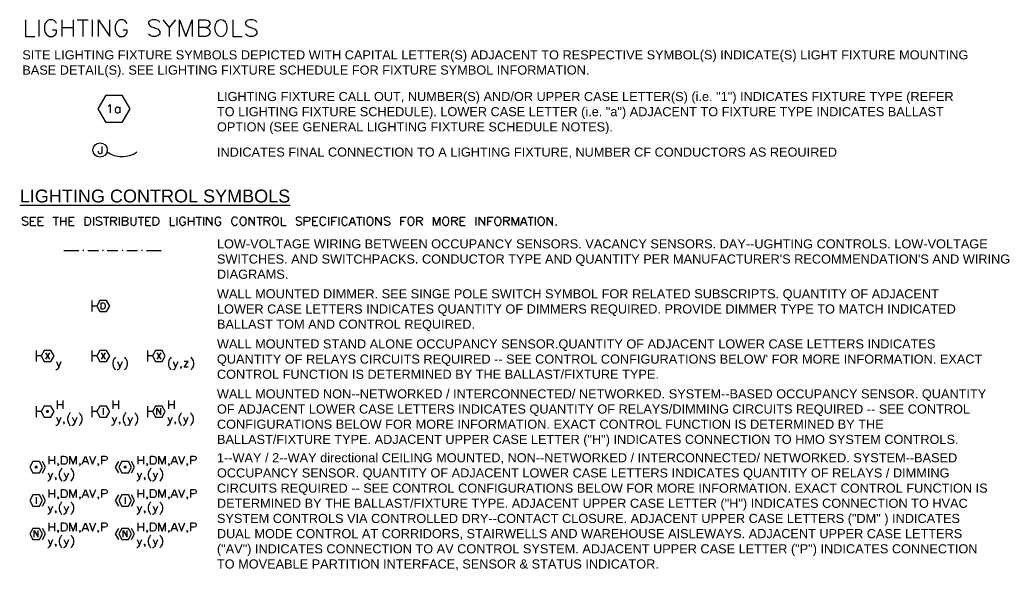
# Model space of a CAD drawing. Header units: millimetres. Extents: x 79 to 982, y 72 to 740.
# Drawn here: x 443.9 to 726.3, y 577.6 to 734.9 of the extents above; entities that cross this region are included whole.
import ezdxf

# ---------------------------------------------------------------- set-up
doc = ezdxf.new("R2010")
doc.units = ezdxf.units.MM
doc.styles.add('Arial', font='arial.ttf', dxfattribs={"height": 0.1875})

msp = doc.modelspace()

# ---------------------------------------------------------------- hatches: boundary and pattern name
h = msp.add_hatch(color=256)
edge = h.paths.add_edge_path()
edge.add_arc((462.040111, 668.979556), 0.232833, 0, 360)
h = msp.add_hatch(color=256)
edge = h.paths.add_edge_path()
edge.add_arc((467.628111, 668.979556), 0.232833, 0, 360)
h = msp.add_hatch(color=256)
edge = h.paths.add_edge_path()
edge.add_arc((473.216111, 668.979556), 0.232833, 0, 360)
h = msp.add_hatch(color=256)
edge = h.paths.add_edge_path()
edge.add_arc((478.804111, 668.979556), 0.232833, 0, 360)
h = msp.add_hatch(color=256)
h.paths.add_polyline_path([(451.837778, 623.217222), (451.668444, 623.132556), (451.668444, 622.751556)])
h.paths.add_polyline_path([(451.668444, 623.132556), (451.668444, 622.751556), (451.583778, 622.963222)])
h = msp.add_hatch(color=256)
h.dxf.hatch_style = 2
h.paths.add_polyline_path([(451.837778, 623.217222), (451.837778, 622.666889), (451.668444, 622.751556)])
h = msp.add_hatch(color=256)
h.paths.add_polyline_path([(451.837778, 623.217222), (451.837778, 622.666889), (452.049444, 623.132556)])
h.paths.add_polyline_path([(451.837778, 622.666889), (452.049444, 623.132556), (452.049444, 622.751556)])
h = msp.add_hatch(color=256)
h.dxf.hatch_style = 2
h.paths.add_polyline_path([(452.091778, 622.963222), (452.049444, 623.132556), (452.049444, 622.751556)])
h = msp.add_hatch(color=256)
h.paths.add_polyline_path([(448.578111, 607.342222), (448.408778, 607.257556), (448.408778, 606.876556)])
h.paths.add_polyline_path([(448.408778, 607.257556), (448.408778, 606.876556), (448.324111, 607.088222)])
h = msp.add_hatch(color=256)
h.dxf.hatch_style = 2
h.paths.add_polyline_path([(448.578111, 607.342222), (448.578111, 606.791889), (448.408778, 606.876556)])
h = msp.add_hatch(color=256)
h.paths.add_polyline_path([(448.578111, 607.342222), (448.578111, 606.791889), (448.789778, 607.257556)])
h.paths.add_polyline_path([(448.578111, 606.791889), (448.789778, 607.257556), (448.789778, 606.876556)])
h = msp.add_hatch(color=256)
h.dxf.hatch_style = 2
h.paths.add_polyline_path([(448.874444, 607.088222), (448.789778, 607.257556), (448.789778, 606.876556)])
h = msp.add_hatch(color=256)
h.paths.add_polyline_path([(473.978111, 607.342222), (473.808778, 607.257556), (473.808778, 606.876556)])
h.paths.add_polyline_path([(473.808778, 607.257556), (473.808778, 606.876556), (473.724111, 607.088222)])
h = msp.add_hatch(color=256)
h.dxf.hatch_style = 2
h.paths.add_polyline_path([(473.978111, 607.342222), (473.978111, 606.791889), (473.808778, 606.876556)])
h = msp.add_hatch(color=256)
h.paths.add_polyline_path([(473.978111, 607.342222), (473.978111, 606.791889), (474.189778, 607.257556)])
h.paths.add_polyline_path([(473.978111, 606.791889), (474.189778, 607.257556), (474.189778, 606.876556)])
h = msp.add_hatch(color=256)
h.dxf.hatch_style = 2
h.paths.add_polyline_path([(474.274444, 607.088222), (474.189778, 607.257556), (474.189778, 606.876556)])

# ---------------------------------------------------------------- linework, layer by layer
for points in [[(445.530111, 734.850222), (445.530111, 730.108889), (448.239444, 730.108889)], [(449.382444, 734.850222), (449.382444, 730.108889)], [(454.377778, 733.749556), (454.166111, 734.172889), (453.700444, 734.638556), (453.234778, 734.850222), (452.345778, 734.850222), (451.880111, 734.638556), (451.414444, 734.172889), (451.202778, 733.749556), (450.991111, 733.072222), (450.991111, 731.929222), (451.202778, 731.251889), (451.414444, 730.786222), (451.880111, 730.320556), (452.345778, 730.108889), (453.234778, 730.108889), (453.700444, 730.320556), (454.166111, 730.786222), (454.377778, 731.251889), (454.377778, 731.929222), (453.234778, 731.929222)], [(455.944111, 734.850222), (455.944111, 730.108889)], [(459.119111, 734.850222), (459.119111, 730.108889)], [(460.262111, 734.850222), (463.437111, 734.850222)], [(461.870778, 734.850222), (461.870778, 730.108889)], [(464.580111, 734.850222), (464.580111, 730.108889)], [(466.400444, 730.108889), (466.400444, 734.850222), (469.575444, 730.108889), (469.575444, 734.850222)], [(474.570778, 733.749556), (474.316778, 734.172889), (473.893444, 734.638556), (473.427778, 734.850222), (472.496444, 734.850222), (472.073111, 734.638556), (471.607444, 734.172889), (471.395778, 733.749556), (471.141778, 733.072222), (471.141778, 731.929222), (471.395778, 731.251889), (471.607444, 730.786222), (472.073111, 730.320556), (472.496444, 730.108889), (473.427778, 730.108889), (473.893444, 730.320556), (474.316778, 730.786222), (474.570778, 731.251889), (474.570778, 731.929222), (473.427778, 731.929222)], [(483.841778, 734.172889), (483.418444, 734.638556), (482.741111, 734.850222), (481.809778, 734.850222), (481.132444, 734.638556), (480.666778, 734.172889), (480.666778, 733.749556), (480.920778, 733.283889), (481.132444, 733.072222), (481.598111, 732.818222), (482.952778, 732.394889), (483.418444, 732.140889), (483.630111, 731.929222), (483.841778, 731.463556), (483.841778, 730.786222), (483.418444, 730.320556), (482.741111, 730.108889), (481.809778, 730.108889), (481.132444, 730.320556), (480.666778, 730.786222)], [(484.773111, 734.850222), (486.593444, 732.606556), (486.593444, 730.108889)], [(488.371444, 734.850222), (486.593444, 732.606556)], [(489.514444, 730.108889), (489.514444, 734.850222), (491.334778, 730.108889), (493.155111, 734.850222), (493.155111, 730.108889)], [(497.007444, 732.606556), (497.684778, 732.394889), (497.896444, 732.140889), (498.150444, 731.675222), (498.150444, 730.997889), (497.896444, 730.574556), (497.684778, 730.320556), (497.007444, 730.108889), (494.975444, 730.108889), (494.975444, 734.850222), (497.007444, 734.850222), (497.684778, 734.638556), (497.896444, 734.426889), (498.150444, 733.961222), (498.150444, 733.495556), (497.896444, 733.072222), (497.684778, 732.818222), (497.007444, 732.606556), (494.975444, 732.606556)], [(504.712111, 734.850222), (504.712111, 730.108889), (507.421444, 730.108889)], [(511.527778, 734.172889), (511.062111, 734.638556), (510.384778, 734.850222), (509.495778, 734.850222), (508.818444, 734.638556), (508.352778, 734.172889), (508.352778, 733.749556), (508.564444, 733.283889), (508.818444, 733.072222), (509.241778, 732.818222), (510.596444, 732.394889), (511.062111, 732.140889), (511.316111, 731.929222), (511.527778, 731.463556), (511.527778, 730.786222), (511.062111, 730.320556), (510.384778, 730.108889), (509.495778, 730.108889), (508.818444, 730.320556), (508.352778, 730.786222)], [(455.944111, 732.606556), (459.119111, 732.606556)], [(469.152111, 710.212222), (469.406111, 710.339222), (469.744778, 710.677889), (469.744778, 708.264889)], [(472.454111, 709.534889), (472.242444, 709.746556), (471.988444, 709.873556), (471.649778, 709.873556), (471.438111, 709.746556), (471.226444, 709.534889), (471.099444, 709.196222), (471.099444, 708.942222), (471.226444, 708.603556), (471.438111, 708.391889), (471.649778, 708.264889), (471.988444, 708.264889), (472.242444, 708.391889), (472.454111, 708.603556)], [(472.454111, 709.873556), (472.454111, 708.264889)], [(467.374111, 698.697556), (467.374111, 697.088889), (467.289444, 696.792556), (467.162444, 696.665556), (466.993111, 696.580889), (466.781444, 696.580889), (466.569778, 696.665556), (466.485111, 696.792556), (466.358111, 697.088889), (466.358111, 697.300556)], [(468.836389, 697.128907), (469.322615, 696.814392), (469.826185, 696.54142), (470.344649, 696.310001), (470.875558, 696.120147), (471.416463, 695.97187), (471.964914, 695.865182), (472.518464, 695.800094), (473.074662, 695.776618), (473.63106, 695.794765), (474.185209, 695.854547), (474.734659, 695.955976), (475.276961, 696.099063), (475.809666, 696.28382), (476.330326, 696.510259), (476.83649, 696.778391), (477.32571, 697.088228)], [(446.207444, 678.165889), (445.995778, 678.419889), (445.657111, 678.504556), (445.191444, 678.504556), (444.852778, 678.419889), (444.641111, 678.165889), (444.641111, 677.954222), (444.725778, 677.700222), (444.852778, 677.615556), (445.064444, 677.488556), (445.741778, 677.276889), (445.995778, 677.149889), (446.080444, 677.022889), (446.207444, 676.811222), (446.207444, 676.472556), (445.995778, 676.260889), (445.657111, 676.133889), (445.191444, 676.133889), (444.852778, 676.260889), (444.641111, 676.472556)], [(447.011778, 676.133889), (447.011778, 678.504556), (448.493444, 678.504556)], [(449.170778, 676.133889), (449.170778, 678.504556), (450.652444, 678.504556)], [(453.361778, 678.504556), (454.928111, 678.504556)], [(454.166111, 678.504556), (454.166111, 676.133889)], [(455.520778, 678.504556), (455.520778, 676.133889)], [(457.087111, 678.504556), (457.087111, 676.133889)], [(458.018444, 676.133889), (458.018444, 678.504556), (459.457778, 678.504556)], [(464.918778, 678.504556), (464.918778, 676.133889)], [(467.289444, 678.165889), (467.077778, 678.419889), (466.739111, 678.504556), (466.273444, 678.504556), (465.934778, 678.419889), (465.723111, 678.165889), (465.723111, 677.954222), (465.807778, 677.700222), (465.934778, 677.615556), (466.146444, 677.488556), (466.866111, 677.276889), (467.077778, 677.149889), (467.204778, 677.022889), (467.289444, 676.811222), (467.289444, 676.472556), (467.077778, 676.260889), (466.739111, 676.133889), (466.273444, 676.133889), (465.934778, 676.260889), (465.723111, 676.472556)], [(467.755111, 678.504556), (469.321444, 678.504556)], [(468.559444, 678.504556), (468.559444, 676.133889)], [(469.914111, 676.133889), (469.914111, 678.504556), (470.930111, 678.504556), (471.268778, 678.419889), (471.395778, 678.292889), (471.480444, 678.081222), (471.480444, 677.827222), (471.395778, 677.615556), (471.268778, 677.488556), (470.930111, 677.361556), (469.914111, 677.361556)], [(472.284778, 678.504556), (472.284778, 676.133889)], [(474.232111, 677.361556), (474.570778, 677.276889), (474.655444, 677.149889), (474.782444, 676.938222), (474.782444, 676.599556), (474.655444, 676.345556), (474.570778, 676.260889), (474.232111, 676.133889), (473.216111, 676.133889), (473.216111, 678.504556), (474.232111, 678.504556), (474.570778, 678.419889), (474.655444, 678.292889), (474.782444, 678.081222), (474.782444, 677.827222), (474.655444, 677.615556), (474.570778, 677.488556), (474.232111, 677.361556), (473.216111, 677.361556)], [(475.586778, 678.504556), (475.586778, 676.811222), (475.671444, 676.472556), (475.925444, 676.260889), (476.264111, 676.133889), (476.475778, 676.133889), (476.814444, 676.260889), (477.068444, 676.472556), (477.153111, 676.811222), (477.153111, 678.504556)], [(477.745778, 678.504556), (479.312111, 678.504556)], [(478.507778, 678.504556), (478.507778, 676.133889)], [(479.904778, 676.133889), (479.904778, 678.504556), (481.344111, 678.504556)], [(486.805111, 678.504556), (486.805111, 676.133889), (488.159778, 676.133889)], [(488.752444, 678.504556), (488.752444, 676.133889)], [(491.207778, 677.954222), (491.123111, 678.165889), (490.869111, 678.419889), (490.657444, 678.504556), (490.191778, 678.504556), (489.980111, 678.419889), (489.768444, 678.165889), (489.641444, 677.954222), (489.514444, 677.615556), (489.514444, 677.022889), (489.641444, 676.684222), (489.768444, 676.472556), (489.980111, 676.260889), (490.191778, 676.133889), (490.657444, 676.133889), (490.869111, 676.260889), (491.123111, 676.472556), (491.207778, 676.684222), (491.207778, 677.022889), (490.657444, 677.022889)], [(492.012111, 678.504556), (492.012111, 676.133889)], [(493.620778, 678.504556), (493.620778, 676.133889)], [(494.171111, 678.504556), (495.779778, 678.504556)], [(494.975444, 678.504556), (494.975444, 676.133889)], [(496.330111, 678.504556), (496.330111, 676.133889)], [(497.219111, 676.133889), (497.219111, 678.504556), (498.827778, 676.133889), (498.827778, 678.504556)], [(501.325444, 677.954222), (501.198444, 678.165889), (500.986778, 678.419889), (500.732778, 678.504556), (500.309444, 678.504556), (500.055444, 678.419889), (499.843778, 678.165889), (499.716778, 677.954222), (499.632111, 677.615556), (499.632111, 677.022889), (499.716778, 676.684222), (499.843778, 676.472556), (500.055444, 676.260889), (500.309444, 676.133889), (500.732778, 676.133889), (500.986778, 676.260889), (501.198444, 676.472556), (501.325444, 676.684222), (501.325444, 677.022889), (500.732778, 677.022889)], [(506.066778, 677.954222), (505.982111, 678.165889), (505.728111, 678.419889), (505.516444, 678.504556), (505.050778, 678.504556), (504.839111, 678.419889), (504.585111, 678.165889), (504.500444, 677.954222), (504.373444, 677.615556), (504.373444, 677.022889), (504.500444, 676.684222), (504.585111, 676.472556), (504.839111, 676.260889), (505.050778, 676.133889), (505.516444, 676.133889), (505.728111, 676.260889), (505.982111, 676.472556), (506.066778, 676.684222)], [(509.368778, 676.133889), (509.368778, 678.504556), (510.935111, 676.133889), (510.935111, 678.504556)], [(511.527778, 678.504556), (513.094111, 678.504556)], [(512.332111, 678.504556), (512.332111, 676.133889)], [(513.686778, 676.133889), (513.686778, 678.504556), (514.702778, 678.504556), (515.041444, 678.419889), (515.168444, 678.292889), (515.253111, 678.081222), (515.253111, 677.827222), (515.168444, 677.615556), (515.041444, 677.488556), (514.702778, 677.361556), (513.686778, 677.361556)], [(518.555111, 678.504556), (518.555111, 676.133889), (519.909778, 676.133889)], [(524.354778, 678.165889), (524.100778, 678.419889), (523.762111, 678.504556), (523.296444, 678.504556), (522.957778, 678.419889), (522.746111, 678.165889), (522.746111, 677.954222), (522.873111, 677.700222), (522.957778, 677.615556), (523.211778, 677.488556), (523.889111, 677.276889), (524.100778, 677.149889), (524.227778, 677.022889), (524.354778, 676.811222), (524.354778, 676.472556), (524.100778, 676.260889), (523.762111, 676.133889), (523.296444, 676.133889), (522.957778, 676.260889), (522.746111, 676.472556)], [(525.116778, 676.133889), (525.116778, 678.504556), (526.132778, 678.504556), (526.471444, 678.419889), (526.598444, 678.292889), (526.725444, 678.081222), (526.725444, 677.700222), (526.598444, 677.488556), (526.471444, 677.361556), (526.132778, 677.276889), (525.116778, 677.276889)], [(527.529778, 676.133889), (527.529778, 678.504556), (528.969111, 678.504556)], [(531.255111, 677.954222), (531.128111, 678.165889), (530.916444, 678.419889), (530.704778, 678.504556), (530.239111, 678.504556), (529.985111, 678.419889), (529.773444, 678.165889), (529.646444, 677.954222), (529.561778, 677.615556), (529.561778, 677.022889), (529.646444, 676.684222), (529.773444, 676.472556), (529.985111, 676.260889), (530.239111, 676.133889), (530.704778, 676.133889), (530.916444, 676.260889), (531.128111, 676.472556), (531.255111, 676.684222)], [(532.059444, 678.504556), (532.059444, 676.133889)], [(532.948444, 676.133889), (532.948444, 678.504556), (534.430111, 678.504556)], [(534.980444, 678.504556), (534.980444, 676.133889)], [(537.478111, 677.954222), (537.393444, 678.165889), (537.139444, 678.419889), (536.927778, 678.504556), (536.462111, 678.504556), (536.250444, 678.419889), (535.996444, 678.165889), (535.911778, 677.954222), (535.784778, 677.615556), (535.784778, 677.022889), (535.911778, 676.684222), (535.996444, 676.472556), (536.250444, 676.260889), (536.462111, 676.133889), (536.927778, 676.133889), (537.139444, 676.260889), (537.393444, 676.472556), (537.478111, 676.684222)], [(537.943778, 676.133889), (538.832778, 678.504556), (539.764111, 676.133889)], [(539.975778, 678.504556), (541.584444, 678.504556)], [(540.780111, 678.504556), (540.780111, 676.133889)], [(542.134778, 678.504556), (542.134778, 676.133889)], [(545.521444, 676.133889), (545.521444, 678.504556), (547.130111, 676.133889), (547.130111, 678.504556)], [(549.500778, 678.165889), (549.289111, 678.419889), (548.950444, 678.504556), (548.484778, 678.504556), (548.146111, 678.419889), (547.934444, 678.165889), (547.934444, 677.954222), (548.019111, 677.700222), (548.146111, 677.615556), (548.357778, 677.488556), (549.035111, 677.276889), (549.289111, 677.149889), (549.416111, 677.022889), (549.500778, 676.811222), (549.500778, 676.472556), (549.289111, 676.260889), (548.950444, 676.133889), (548.484778, 676.133889), (548.146111, 676.260889), (547.934444, 676.472556)], [(552.675778, 676.133889), (552.675778, 678.504556), (554.157444, 678.504556)], [(557.205444, 676.133889), (557.205444, 678.504556), (558.221444, 678.504556), (558.560111, 678.419889), (558.687111, 678.292889), (558.814111, 678.081222), (558.814111, 677.827222), (558.687111, 677.615556), (558.560111, 677.488556), (558.221444, 677.361556), (557.205444, 677.361556)], [(561.989111, 676.133889), (561.989111, 678.504556), (562.878111, 676.133889), (563.809444, 678.504556), (563.809444, 676.133889)], [(567.196111, 676.133889), (567.196111, 678.504556), (568.212111, 678.504556), (568.550778, 678.419889), (568.677778, 678.292889), (568.804778, 678.081222), (568.804778, 677.827222), (568.677778, 677.615556), (568.550778, 677.488556), (568.212111, 677.361556), (567.196111, 677.361556)], [(569.566778, 676.133889), (569.566778, 678.504556), (571.048444, 678.504556)], [(574.096444, 678.504556), (574.096444, 676.133889)], [(575.027778, 676.133889), (575.027778, 678.504556), (576.594111, 676.133889), (576.594111, 678.504556)], [(577.525444, 676.133889), (577.525444, 678.504556), (579.007111, 678.504556)], [(582.055111, 676.133889), (582.055111, 678.504556), (583.071111, 678.504556), (583.409778, 678.419889), (583.536778, 678.292889), (583.621444, 678.081222), (583.621444, 677.827222), (583.536778, 677.615556), (583.409778, 677.488556), (583.071111, 677.361556), (582.055111, 677.361556)], [(584.425778, 676.133889), (584.425778, 678.504556), (585.357111, 676.133889), (586.246111, 678.504556), (586.246111, 676.133889)], [(586.796444, 676.133889), (587.727778, 678.504556), (588.616778, 676.133889)], [(588.870778, 678.504556), (590.437111, 678.504556)], [(589.632778, 678.504556), (589.632778, 676.133889)], [(591.029778, 678.504556), (591.029778, 676.133889)], [(594.416444, 676.133889), (594.416444, 678.504556), (595.982778, 676.133889), (595.982778, 678.504556)], [(447.011778, 677.361556), (447.900778, 677.361556)], [(447.011778, 676.133889), (448.493444, 676.133889)], [(449.170778, 677.361556), (450.059778, 677.361556)], [(449.170778, 676.133889), (450.652444, 676.133889)], [(455.520778, 677.361556), (457.087111, 677.361556)], [(458.018444, 677.361556), (458.907444, 677.361556)], [(458.018444, 676.133889), (459.457778, 676.133889)], [(470.718444, 677.361556), (471.480444, 676.133889)], [(479.904778, 677.361556), (480.793778, 677.361556)], [(479.904778, 676.133889), (481.344111, 676.133889)], [(492.012111, 677.361556), (493.620778, 677.361556)], [(514.491111, 677.361556), (515.253111, 676.133889)], [(527.529778, 677.361556), (528.418778, 677.361556)], [(527.529778, 676.133889), (528.969111, 676.133889)], [(532.948444, 677.361556), (533.879778, 677.361556)], [(538.282444, 676.938222), (539.425444, 676.938222)], [(552.675778, 677.361556), (553.607111, 677.361556)], [(558.009778, 677.361556), (558.814111, 676.133889)], [(568.000444, 677.361556), (568.804778, 676.133889)], [(569.566778, 677.361556), (570.498111, 677.361556)], [(569.566778, 676.133889), (571.048444, 676.133889)], [(577.525444, 677.361556), (578.414444, 677.361556)], [(582.859444, 677.361556), (583.621444, 676.133889)], [(587.135111, 676.938222), (588.278111, 676.938222)], [(456.536778, 668.979556), (460.770111, 668.979556)], [(463.310111, 668.979556), (466.358111, 668.979556)], [(468.898111, 668.979556), (471.946111, 668.979556)], [(474.486111, 668.979556), (477.534111, 668.979556)], [(480.074111, 668.979556), (484.307444, 668.979556)], [(464.453111, 654.670889), (464.453111, 651.538222)], [(465.892444, 653.104556), (464.453111, 653.104556)], [(448.578111, 640.404556), (448.578111, 637.271889)], [(450.017444, 638.838222), (448.578111, 638.838222)], [(451.287444, 639.769556), (452.388111, 637.906889)], [(452.388111, 639.769556), (451.287444, 637.906889)], [(464.453111, 640.404556), (464.453111, 637.271889)], [(465.892444, 638.838222), (464.453111, 638.838222)], [(467.162444, 639.769556), (468.263111, 637.906889)], [(468.263111, 639.769556), (467.162444, 637.906889)], [(471.268778, 638.499556), (471.057111, 638.245556), (470.803111, 637.906889), (470.591444, 637.483556), (470.464444, 636.890889), (470.464444, 636.467556), (470.591444, 635.874889), (470.803111, 635.409222), (471.057111, 635.070556), (471.268778, 634.858889)], [(473.766444, 638.499556), (473.978111, 638.245556), (474.232111, 637.906889), (474.443778, 637.483556), (474.570778, 636.890889), (474.570778, 636.467556), (474.443778, 635.874889), (474.232111, 635.409222), (473.978111, 635.070556), (473.766444, 634.858889)], [(480.328111, 640.404556), (480.328111, 637.271889)], [(481.767444, 638.838222), (480.328111, 638.838222)], [(483.037444, 639.769556), (484.138111, 637.906889)], [(484.138111, 639.769556), (483.037444, 637.906889)], [(487.143778, 638.499556), (486.932111, 638.245556), (486.678111, 637.906889), (486.466444, 637.483556), (486.339444, 636.890889), (486.339444, 636.467556), (486.466444, 635.874889), (486.678111, 635.409222), (486.932111, 635.070556), (487.143778, 634.858889)], [(492.689444, 638.499556), (492.943444, 638.245556), (493.155111, 637.906889), (493.366778, 637.483556), (493.493778, 636.890889), (493.493778, 636.467556), (493.366778, 635.874889), (493.155111, 635.409222), (492.943444, 635.070556), (492.689444, 634.858889)], [(455.055111, 635.663222), (454.843444, 635.197556), (454.589444, 634.985889), (454.377778, 634.858889), (454.250778, 634.858889)], [(454.377778, 637.229556), (455.055111, 635.663222), (455.732444, 637.229556)], [(472.496444, 635.663222), (472.284778, 635.197556), (472.073111, 634.985889), (471.819111, 634.858889), (471.734444, 634.858889)], [(471.819111, 637.229556), (472.496444, 635.663222), (473.216111, 637.229556)], [(488.371444, 635.663222), (488.159778, 635.197556), (487.948111, 634.985889), (487.694111, 634.858889), (487.609444, 634.858889)], [(487.694111, 637.229556), (488.371444, 635.663222), (489.091111, 637.229556)], [(489.980111, 635.747889), (489.853111, 635.663222), (489.768444, 635.747889), (489.853111, 635.874889), (489.980111, 635.747889), (489.980111, 635.536222), (489.853111, 635.324556), (489.768444, 635.197556)], [(492.012111, 635.663222), (490.784444, 635.663222), (492.012111, 637.229556), (490.784444, 637.229556)], [(448.578111, 624.529556), (448.578111, 621.396889)], [(454.589444, 626.138222), (454.589444, 623.767556)], [(454.589444, 624.995222), (456.198111, 624.995222)], [(456.198111, 626.138222), (456.198111, 623.767556)], [(464.453111, 624.529556), (464.453111, 621.396889)], [(470.464444, 626.138222), (470.464444, 623.767556)], [(470.464444, 624.995222), (472.073111, 624.995222)], [(472.073111, 626.138222), (472.073111, 623.767556)], [(480.328111, 624.529556), (480.328111, 621.396889)], [(486.339444, 626.138222), (486.339444, 623.767556)], [(486.339444, 624.995222), (487.948111, 624.995222)], [(487.948111, 626.138222), (487.948111, 623.767556)], [(450.017444, 622.963222), (448.578111, 622.963222)], [(454.377778, 621.354556), (455.055111, 619.788222), (455.732444, 621.354556)], [(458.357111, 622.624556), (458.103111, 622.370556), (457.891444, 622.031889), (457.679778, 621.608556), (457.552778, 621.015889), (457.552778, 620.592556), (457.679778, 619.999889), (457.891444, 619.534222), (458.103111, 619.195556), (458.357111, 618.983889)], [(458.907444, 621.354556), (459.584778, 619.788222), (460.262111, 621.354556)], [(460.854778, 622.624556), (461.066444, 622.370556), (461.278111, 622.031889), (461.532111, 621.608556), (461.616778, 621.015889), (461.616778, 620.592556), (461.532111, 619.999889), (461.278111, 619.534222), (461.066444, 619.195556), (460.854778, 618.983889)], [(465.892444, 622.963222), (464.453111, 622.963222)], [(467.712778, 623.894556), (467.712778, 622.031889)], [(470.252778, 621.354556), (470.930111, 619.788222), (471.607444, 621.354556)], [(474.232111, 622.624556), (473.978111, 622.370556), (473.766444, 622.031889), (473.554778, 621.608556), (473.427778, 621.015889), (473.427778, 620.592556), (473.554778, 619.999889), (473.766444, 619.534222), (473.978111, 619.195556), (474.232111, 618.983889)], [(474.782444, 621.354556), (475.459778, 619.788222), (476.137111, 621.354556)], [(476.729778, 622.624556), (476.941444, 622.370556), (477.153111, 622.031889), (477.407111, 621.608556), (477.491778, 621.015889), (477.491778, 620.592556), (477.407111, 619.999889), (477.153111, 619.534222), (476.941444, 619.195556), (476.729778, 618.983889)], [(481.767444, 622.963222), (480.328111, 622.963222)], [(483.037444, 622.031889), (483.037444, 623.894556), (484.138111, 622.031889), (484.138111, 623.894556)], [(486.127778, 621.354556), (486.805111, 619.788222), (487.482444, 621.354556)], [(490.107111, 622.624556), (489.853111, 622.370556), (489.641444, 622.031889), (489.429778, 621.608556), (489.302778, 621.015889), (489.302778, 620.592556), (489.429778, 619.999889), (489.641444, 619.534222), (489.853111, 619.195556), (490.107111, 618.983889)], [(490.657444, 621.354556), (491.334778, 619.788222), (492.012111, 621.354556)], [(492.604778, 622.624556), (492.816444, 622.370556), (493.028111, 622.031889), (493.282111, 621.608556), (493.366778, 621.015889), (493.366778, 620.592556), (493.282111, 619.999889), (493.028111, 619.534222), (492.816444, 619.195556), (492.604778, 618.983889)], [(455.055111, 619.788222), (454.843444, 619.322556), (454.589444, 619.110889), (454.377778, 618.983889), (454.250778, 618.983889)], [(456.621444, 619.872889), (456.536778, 619.788222), (456.409778, 619.872889), (456.536778, 619.999889), (456.621444, 619.872889), (456.621444, 619.661222), (456.536778, 619.449556), (456.409778, 619.322556)], [(459.584778, 619.788222), (459.373111, 619.322556), (459.119111, 619.110889), (458.907444, 618.983889), (458.780444, 618.983889)], [(470.930111, 619.788222), (470.718444, 619.322556), (470.464444, 619.110889), (470.252778, 618.983889), (470.125778, 618.983889)], [(472.496444, 619.872889), (472.411778, 619.788222), (472.284778, 619.872889), (472.411778, 619.999889), (472.496444, 619.872889), (472.496444, 619.661222), (472.411778, 619.449556), (472.284778, 619.322556)], [(475.459778, 619.788222), (475.248111, 619.322556), (474.994111, 619.110889), (474.782444, 618.983889), (474.655444, 618.983889)], [(486.805111, 619.788222), (486.593444, 619.322556), (486.339444, 619.110889), (486.127778, 618.983889), (486.000778, 618.983889)], [(488.371444, 619.872889), (488.286778, 619.788222), (488.159778, 619.872889), (488.286778, 619.999889), (488.371444, 619.872889), (488.371444, 619.661222), (488.286778, 619.449556), (488.159778, 619.322556)], [(491.334778, 619.788222), (491.123111, 619.322556), (490.869111, 619.110889), (490.657444, 618.983889), (490.530444, 618.983889)], [(452.218778, 610.263222), (452.218778, 607.892556)], [(453.827444, 610.263222), (453.827444, 607.892556)], [(458.230111, 607.892556), (458.230111, 610.263222), (459.119111, 607.892556), (460.050444, 610.263222), (460.050444, 607.892556)], [(461.743778, 607.892556), (462.632778, 610.263222), (463.564111, 607.892556)], [(463.775778, 610.263222), (464.707111, 607.892556), (465.596111, 610.263222)], [(467.289444, 607.892556), (467.289444, 610.263222), (468.305444, 610.263222), (468.644111, 610.136222), (468.771111, 610.009222), (468.898111, 609.797556), (468.898111, 609.458889), (468.771111, 609.247222), (468.644111, 609.120222), (468.305444, 608.993222), (467.289444, 608.993222)], [(477.618778, 610.263222), (477.618778, 607.892556)], [(479.227444, 610.263222), (479.227444, 607.892556)], [(483.630111, 607.892556), (483.630111, 610.263222), (484.519111, 607.892556), (485.450444, 610.263222), (485.450444, 607.892556)], [(487.143778, 607.892556), (488.032778, 610.263222), (488.964111, 607.892556)], [(489.175778, 610.263222), (490.107111, 607.892556), (490.996111, 610.263222)], [(492.689444, 607.892556), (492.689444, 610.263222), (493.705444, 610.263222), (494.044111, 610.136222), (494.171111, 610.009222), (494.298111, 609.797556), (494.298111, 609.458889), (494.171111, 609.247222), (494.044111, 609.120222), (493.705444, 608.993222), (492.689444, 608.993222)], [(451.287444, 607.088222), (450.356111, 608.654556)], [(450.356111, 605.479556), (451.287444, 607.088222)], [(452.218778, 609.120222), (453.827444, 609.120222)], [(454.928111, 607.977222), (454.843444, 607.892556), (454.716444, 607.977222), (454.843444, 608.104222), (454.928111, 607.977222), (454.928111, 607.765556), (454.843444, 607.553889), (454.716444, 607.426889)], [(461.193444, 607.977222), (461.066444, 607.892556), (460.939444, 607.977222), (461.066444, 608.104222), (461.193444, 607.977222), (461.193444, 607.765556), (461.066444, 607.553889), (460.939444, 607.426889)], [(462.082444, 608.654556), (463.225444, 608.654556)], [(466.400444, 607.977222), (466.273444, 607.892556), (466.146444, 607.977222), (466.273444, 608.104222), (466.400444, 607.977222), (466.400444, 607.765556), (466.273444, 607.553889), (466.146444, 607.426889)], [(472.200111, 605.479556), (471.268778, 607.088222), (472.200111, 608.654556)], [(475.756111, 605.479556), (476.687444, 607.088222), (475.756111, 608.654556)], [(477.618778, 609.120222), (479.227444, 609.120222)], [(480.328111, 607.977222), (480.243444, 607.892556), (480.116444, 607.977222), (480.243444, 608.104222), (480.328111, 607.977222), (480.328111, 607.765556), (480.243444, 607.553889), (480.116444, 607.426889)], [(486.593444, 607.977222), (486.466444, 607.892556), (486.339444, 607.977222), (486.466444, 608.104222), (486.593444, 607.977222), (486.593444, 607.765556), (486.466444, 607.553889), (486.339444, 607.426889)], [(487.482444, 608.654556), (488.625444, 608.654556)], [(491.800444, 607.977222), (491.673444, 607.892556), (491.546444, 607.977222), (491.673444, 608.104222), (491.800444, 607.977222), (491.800444, 607.765556), (491.673444, 607.553889), (491.546444, 607.426889)], [(452.007111, 605.479556), (452.684444, 603.913222), (453.361778, 605.479556)], [(455.944111, 606.749556), (455.732444, 606.495556), (455.520778, 606.156889), (455.266778, 605.733556), (455.182111, 605.140889), (455.182111, 604.717556), (455.266778, 604.124889), (455.520778, 603.659222), (455.732444, 603.320556), (455.944111, 603.108889)], [(456.536778, 605.479556), (457.214111, 603.913222), (457.891444, 605.479556)], [(458.441778, 606.749556), (458.695778, 606.495556), (458.907444, 606.156889), (459.119111, 605.733556), (459.246111, 605.140889), (459.246111, 604.717556), (459.119111, 604.124889), (458.907444, 603.659222), (458.695778, 603.320556), (458.441778, 603.108889)], [(477.407111, 605.479556), (478.084444, 603.913222), (478.761778, 605.479556)], [(481.344111, 606.749556), (481.132444, 606.495556), (480.920778, 606.156889), (480.666778, 605.733556), (480.582111, 605.140889), (480.582111, 604.717556), (480.666778, 604.124889), (480.920778, 603.659222), (481.132444, 603.320556), (481.344111, 603.108889)], [(481.936778, 605.479556), (482.614111, 603.913222), (483.291444, 605.479556)], [(483.841778, 606.749556), (484.095778, 606.495556), (484.307444, 606.156889), (484.519111, 605.733556), (484.646111, 605.140889), (484.646111, 604.717556), (484.519111, 604.124889), (484.307444, 603.659222), (484.095778, 603.320556), (483.841778, 603.108889)], [(452.684444, 603.913222), (452.430444, 603.447556), (452.218778, 603.235889), (452.007111, 603.108889), (451.880111, 603.108889)], [(454.250778, 603.997889), (454.166111, 603.913222), (454.039111, 603.997889), (454.166111, 604.124889), (454.250778, 603.997889), (454.250778, 603.786222), (454.166111, 603.574556), (454.039111, 603.447556)], [(457.214111, 603.913222), (457.002444, 603.447556), (456.748444, 603.235889), (456.536778, 603.108889), (456.409778, 603.108889)], [(478.084444, 603.913222), (477.830444, 603.447556), (477.618778, 603.235889), (477.407111, 603.108889), (477.280111, 603.108889)], [(479.650778, 603.997889), (479.566111, 603.913222), (479.439111, 603.997889), (479.566111, 604.124889), (479.650778, 603.997889), (479.650778, 603.786222), (479.566111, 603.574556), (479.439111, 603.447556)], [(482.614111, 603.913222), (482.402444, 603.447556), (482.148444, 603.235889), (481.936778, 603.108889), (481.809778, 603.108889)], [(451.287444, 597.563222), (450.356111, 599.129556)], [(452.218778, 600.738222), (452.218778, 598.367556)], [(452.218778, 599.595222), (453.827444, 599.595222)], [(453.827444, 600.738222), (453.827444, 598.367556)], [(458.230111, 598.367556), (458.230111, 600.738222), (459.119111, 598.367556), (460.050444, 600.738222), (460.050444, 598.367556)], [(461.743778, 598.367556), (462.632778, 600.738222), (463.564111, 598.367556)], [(462.082444, 599.129556), (463.225444, 599.129556)], [(463.775778, 600.738222), (464.707111, 598.367556), (465.596111, 600.738222)], [(467.289444, 598.367556), (467.289444, 600.738222), (468.305444, 600.738222), (468.644111, 600.611222), (468.771111, 600.484222), (468.898111, 600.272556), (468.898111, 599.933889), (468.771111, 599.722222), (468.644111, 599.595222), (468.305444, 599.468222), (467.289444, 599.468222)], [(472.200111, 595.954556), (471.268778, 597.563222), (472.200111, 599.129556)], [(476.687444, 597.563222), (475.756111, 599.129556)], [(477.618778, 600.738222), (477.618778, 598.367556)], [(477.618778, 599.595222), (479.227444, 599.595222)], [(479.227444, 600.738222), (479.227444, 598.367556)], [(483.630111, 598.367556), (483.630111, 600.738222), (484.519111, 598.367556), (485.450444, 600.738222), (485.450444, 598.367556)], [(487.143778, 598.367556), (488.032778, 600.738222), (488.964111, 598.367556)], [(487.482444, 599.129556), (488.625444, 599.129556)], [(489.175778, 600.738222), (490.107111, 598.367556), (490.996111, 600.738222)], [(492.689444, 598.367556), (492.689444, 600.738222), (493.705444, 600.738222), (494.044111, 600.611222), (494.171111, 600.484222), (494.298111, 600.272556), (494.298111, 599.933889), (494.171111, 599.722222), (494.044111, 599.595222), (493.705444, 599.468222), (492.689444, 599.468222)], [(448.578111, 598.494556), (448.578111, 596.631889)], [(450.356111, 595.954556), (451.287444, 597.563222)], [(452.007111, 595.954556), (452.684444, 594.388222), (453.361778, 595.954556)], [(454.928111, 598.452222), (454.843444, 598.367556), (454.716444, 598.452222), (454.843444, 598.579222), (454.928111, 598.452222), (454.928111, 598.240556), (454.843444, 598.028889), (454.716444, 597.901889)], [(455.944111, 597.224556), (455.732444, 596.970556), (455.520778, 596.631889), (455.266778, 596.208556), (455.182111, 595.615889), (455.182111, 595.192556), (455.266778, 594.599889), (455.520778, 594.134222), (455.732444, 593.795556), (455.944111, 593.583889)], [(456.536778, 595.954556), (457.214111, 594.388222), (457.891444, 595.954556)], [(458.441778, 597.224556), (458.695778, 596.970556), (458.907444, 596.631889), (459.119111, 596.208556), (459.246111, 595.615889), (459.246111, 595.192556), (459.119111, 594.599889), (458.907444, 594.134222), (458.695778, 593.795556), (458.441778, 593.583889)], [(461.193444, 598.452222), (461.066444, 598.367556), (460.939444, 598.452222), (461.066444, 598.579222), (461.193444, 598.452222), (461.193444, 598.240556), (461.066444, 598.028889), (460.939444, 597.901889)], [(466.400444, 598.452222), (466.273444, 598.367556), (466.146444, 598.452222), (466.273444, 598.579222), (466.400444, 598.452222), (466.400444, 598.240556), (466.273444, 598.028889), (466.146444, 597.901889)], [(473.978111, 598.494556), (473.978111, 596.631889)], [(475.756111, 595.954556), (476.687444, 597.563222)], [(477.407111, 595.954556), (478.084444, 594.388222), (478.761778, 595.954556)], [(480.328111, 598.452222), (480.243444, 598.367556), (480.116444, 598.452222), (480.243444, 598.579222), (480.328111, 598.452222), (480.328111, 598.240556), (480.243444, 598.028889), (480.116444, 597.901889)], [(481.344111, 597.224556), (481.132444, 596.970556), (480.920778, 596.631889), (480.666778, 596.208556), (480.582111, 595.615889), (480.582111, 595.192556), (480.666778, 594.599889), (480.920778, 594.134222), (481.132444, 593.795556), (481.344111, 593.583889)], [(481.936778, 595.954556), (482.614111, 594.388222), (483.291444, 595.954556)], [(483.841778, 597.224556), (484.095778, 596.970556), (484.307444, 596.631889), (484.519111, 596.208556), (484.646111, 595.615889), (484.646111, 595.192556), (484.519111, 594.599889), (484.307444, 594.134222), (484.095778, 593.795556), (483.841778, 593.583889)], [(486.593444, 598.452222), (486.466444, 598.367556), (486.339444, 598.452222), (486.466444, 598.579222), (486.593444, 598.452222), (486.593444, 598.240556), (486.466444, 598.028889), (486.339444, 597.901889)], [(491.800444, 598.452222), (491.673444, 598.367556), (491.546444, 598.452222), (491.673444, 598.579222), (491.800444, 598.452222), (491.800444, 598.240556), (491.673444, 598.028889), (491.546444, 597.901889)], [(452.684444, 594.388222), (452.430444, 593.922556), (452.218778, 593.710889), (452.007111, 593.583889), (451.880111, 593.583889)], [(454.250778, 594.472889), (454.166111, 594.388222), (454.039111, 594.472889), (454.166111, 594.599889), (454.250778, 594.472889), (454.250778, 594.261222), (454.166111, 594.049556), (454.039111, 593.922556)], [(457.214111, 594.388222), (457.002444, 593.922556), (456.748444, 593.710889), (456.536778, 593.583889), (456.409778, 593.583889)], [(478.084444, 594.388222), (477.830444, 593.922556), (477.618778, 593.710889), (477.407111, 593.583889), (477.280111, 593.583889)], [(479.650778, 594.472889), (479.566111, 594.388222), (479.439111, 594.472889), (479.566111, 594.599889), (479.650778, 594.472889), (479.650778, 594.261222), (479.566111, 594.049556), (479.439111, 593.922556)], [(482.614111, 594.388222), (482.402444, 593.922556), (482.148444, 593.710889), (481.936778, 593.583889), (481.809778, 593.583889)], [(452.218778, 591.213222), (452.218778, 588.842556)], [(453.827444, 591.213222), (453.827444, 588.842556)], [(458.230111, 588.842556), (458.230111, 591.213222), (459.119111, 588.842556), (460.050444, 591.213222), (460.050444, 588.842556)], [(461.743778, 588.842556), (462.632778, 591.213222), (463.564111, 588.842556)], [(463.775778, 591.213222), (464.707111, 588.842556), (465.596111, 591.213222)], [(467.289444, 588.842556), (467.289444, 591.213222), (468.305444, 591.213222), (468.644111, 591.086222), (468.771111, 590.959222), (468.898111, 590.747556), (468.898111, 590.408889), (468.771111, 590.197222), (468.644111, 590.070222), (468.305444, 589.943222), (467.289444, 589.943222)], [(477.618778, 591.213222), (477.618778, 588.842556)], [(479.227444, 591.213222), (479.227444, 588.842556)], [(483.630111, 588.842556), (483.630111, 591.213222), (484.519111, 588.842556), (485.450444, 591.213222), (485.450444, 588.842556)], [(487.143778, 588.842556), (488.032778, 591.213222), (488.964111, 588.842556)], [(489.175778, 591.213222), (490.107111, 588.842556), (490.996111, 591.213222)], [(492.689444, 588.842556), (492.689444, 591.213222), (493.705444, 591.213222), (494.044111, 591.086222), (494.171111, 590.959222), (494.298111, 590.747556), (494.298111, 590.408889), (494.171111, 590.197222), (494.044111, 590.070222), (493.705444, 589.943222), (492.689444, 589.943222)], [(448.027778, 587.106889), (448.027778, 588.969556), (449.128444, 587.106889), (449.128444, 588.969556)], [(451.287444, 588.038222), (450.356111, 589.604556)], [(450.356111, 586.429556), (451.287444, 588.038222)], [(452.218778, 590.070222), (453.827444, 590.070222)], [(454.928111, 588.927222), (454.843444, 588.842556), (454.716444, 588.927222), (454.843444, 589.054222), (454.928111, 588.927222), (454.928111, 588.715556), (454.843444, 588.503889), (454.716444, 588.376889)], [(455.944111, 587.699556), (455.732444, 587.445556), (455.520778, 587.106889), (455.266778, 586.683556), (455.182111, 586.090889), (455.182111, 585.667556), (455.266778, 585.074889), (455.520778, 584.609222), (455.732444, 584.270556), (455.944111, 584.058889)], [(458.441778, 587.699556), (458.695778, 587.445556), (458.907444, 587.106889), (459.119111, 586.683556), (459.246111, 586.090889), (459.246111, 585.667556), (459.119111, 585.074889), (458.907444, 584.609222), (458.695778, 584.270556), (458.441778, 584.058889)], [(461.193444, 588.927222), (461.066444, 588.842556), (460.939444, 588.927222), (461.066444, 589.054222), (461.193444, 588.927222), (461.193444, 588.715556), (461.066444, 588.503889), (460.939444, 588.376889)], [(462.082444, 589.604556), (463.225444, 589.604556)], [(466.400444, 588.927222), (466.273444, 588.842556), (466.146444, 588.927222), (466.273444, 589.054222), (466.400444, 588.927222), (466.400444, 588.715556), (466.273444, 588.503889), (466.146444, 588.376889)], [(472.200111, 586.429556), (471.268778, 588.038222), (472.200111, 589.604556)], [(473.427778, 587.106889), (473.427778, 588.969556), (474.528444, 587.106889), (474.528444, 588.969556)], [(476.687444, 588.038222), (475.756111, 589.604556)], [(475.756111, 586.429556), (476.687444, 588.038222)], [(477.618778, 590.070222), (479.227444, 590.070222)], [(480.328111, 588.927222), (480.243444, 588.842556), (480.116444, 588.927222), (480.243444, 589.054222), (480.328111, 588.927222), (480.328111, 588.715556), (480.243444, 588.503889), (480.116444, 588.376889)], [(481.344111, 587.699556), (481.132444, 587.445556), (480.920778, 587.106889), (480.666778, 586.683556), (480.582111, 586.090889), (480.582111, 585.667556), (480.666778, 585.074889), (480.920778, 584.609222), (481.132444, 584.270556), (481.344111, 584.058889)], [(483.841778, 587.699556), (484.095778, 587.445556), (484.307444, 587.106889), (484.519111, 586.683556), (484.646111, 586.090889), (484.646111, 585.667556), (484.519111, 585.074889), (484.307444, 584.609222), (484.095778, 584.270556), (483.841778, 584.058889)], [(486.593444, 588.927222), (486.466444, 588.842556), (486.339444, 588.927222), (486.466444, 589.054222), (486.593444, 588.927222), (486.593444, 588.715556), (486.466444, 588.503889), (486.339444, 588.376889)], [(487.482444, 589.604556), (488.625444, 589.604556)], [(491.800444, 588.927222), (491.673444, 588.842556), (491.546444, 588.927222), (491.673444, 589.054222), (491.800444, 588.927222), (491.800444, 588.715556), (491.673444, 588.503889), (491.546444, 588.376889)], [(452.684444, 584.863222), (452.430444, 584.397556), (452.218778, 584.185889), (452.007111, 584.058889), (451.880111, 584.058889)], [(452.007111, 586.429556), (452.684444, 584.863222), (453.361778, 586.429556)], [(454.250778, 584.947889), (454.166111, 584.863222), (454.039111, 584.947889), (454.166111, 585.074889), (454.250778, 584.947889), (454.250778, 584.736222), (454.166111, 584.524556), (454.039111, 584.397556)], [(457.214111, 584.863222), (457.002444, 584.397556), (456.748444, 584.185889), (456.536778, 584.058889), (456.409778, 584.058889)], [(456.536778, 586.429556), (457.214111, 584.863222), (457.891444, 586.429556)], [(478.084444, 584.863222), (477.830444, 584.397556), (477.618778, 584.185889), (477.407111, 584.058889), (477.280111, 584.058889)], [(477.407111, 586.429556), (478.084444, 584.863222), (478.761778, 586.429556)], [(479.650778, 584.947889), (479.566111, 584.863222), (479.439111, 584.947889), (479.566111, 585.074889), (479.650778, 584.947889), (479.650778, 584.736222), (479.566111, 584.524556), (479.439111, 584.397556)], [(482.614111, 584.863222), (482.402444, 584.397556), (482.148444, 584.185889), (481.936778, 584.058889), (481.809778, 584.058889)], [(481.936778, 586.429556), (482.614111, 584.863222), (483.291444, 586.429556)]]:
    msp.add_lwpolyline(points)
for points in [[(475.332778, 709.450222), (473.046778, 705.555556), (470.803111, 705.555556), (468.559444, 705.555556), (466.315778, 709.450222), (468.559444, 713.344889), (470.803111, 713.344889), (473.046778, 713.344889)], [(462.548111, 676.133889), (462.548111, 678.504556), (463.352444, 678.504556), (463.691111, 678.419889), (463.902778, 678.165889), (464.029778, 677.954222), (464.114444, 677.615556), (464.114444, 677.022889), (464.029778, 676.684222), (463.902778, 676.472556), (463.691111, 676.260889), (463.352444, 676.133889)], [(482.021444, 676.133889), (482.021444, 678.504556), (482.825778, 678.504556), (483.164444, 678.419889), (483.418444, 678.165889), (483.503111, 677.954222), (483.630111, 677.615556), (483.630111, 677.022889), (483.503111, 676.684222), (483.418444, 676.472556), (483.164444, 676.260889), (482.825778, 676.133889)], [(507.421444, 678.504556), (507.209778, 678.419889), (506.998111, 678.165889), (506.871111, 677.954222), (506.744111, 677.615556), (506.744111, 677.022889), (506.871111, 676.684222), (506.998111, 676.472556), (507.209778, 676.260889), (507.421444, 676.133889), (507.887111, 676.133889), (508.141111, 676.260889), (508.352778, 676.472556), (508.479778, 676.684222), (508.564444, 677.022889), (508.564444, 677.615556), (508.479778, 677.954222), (508.352778, 678.165889), (508.141111, 678.419889), (507.887111, 678.504556)], [(516.607778, 678.504556), (516.396111, 678.419889), (516.184444, 678.165889), (516.057444, 677.954222), (515.930444, 677.615556), (515.930444, 677.022889), (516.057444, 676.684222), (516.184444, 676.472556), (516.396111, 676.260889), (516.607778, 676.133889), (517.073444, 676.133889), (517.285111, 676.260889), (517.539111, 676.472556), (517.666111, 676.684222), (517.750778, 677.022889), (517.750778, 677.615556), (517.666111, 677.954222), (517.539111, 678.165889), (517.285111, 678.419889), (517.073444, 678.504556)], [(543.616444, 678.504556), (543.404778, 678.419889), (543.150778, 678.165889), (543.066111, 677.954222), (542.939111, 677.615556), (542.939111, 677.022889), (543.066111, 676.684222), (543.150778, 676.472556), (543.404778, 676.260889), (543.616444, 676.133889), (544.082111, 676.133889), (544.293778, 676.260889), (544.505444, 676.472556), (544.632444, 676.684222), (544.759444, 677.022889), (544.759444, 677.615556), (544.632444, 677.954222), (544.505444, 678.165889), (544.293778, 678.419889), (544.082111, 678.504556)], [(555.300444, 678.504556), (555.046444, 678.419889), (554.834778, 678.165889), (554.707778, 677.954222), (554.623111, 677.615556), (554.623111, 677.022889), (554.707778, 676.684222), (554.834778, 676.472556), (555.046444, 676.260889), (555.300444, 676.133889), (555.766111, 676.133889), (555.977778, 676.260889), (556.189444, 676.472556), (556.316444, 676.684222), (556.443444, 677.022889), (556.443444, 677.615556), (556.316444, 677.954222), (556.189444, 678.165889), (555.977778, 678.419889), (555.766111, 678.504556)], [(565.248778, 678.504556), (565.037111, 678.419889), (564.825444, 678.165889), (564.698444, 677.954222), (564.571444, 677.615556), (564.571444, 677.022889), (564.698444, 676.684222), (564.825444, 676.472556), (565.037111, 676.260889), (565.248778, 676.133889), (565.714444, 676.133889), (565.968444, 676.260889), (566.180111, 676.472556), (566.307111, 676.684222), (566.391778, 677.022889), (566.391778, 677.615556), (566.307111, 677.954222), (566.180111, 678.165889), (565.968444, 678.419889), (565.714444, 678.504556)], [(580.107778, 678.504556), (579.896111, 678.419889), (579.684444, 678.165889), (579.557444, 677.954222), (579.430444, 677.615556), (579.430444, 677.022889), (579.557444, 676.684222), (579.684444, 676.472556), (579.896111, 676.260889), (580.107778, 676.133889), (580.573444, 676.133889), (580.785111, 676.260889), (581.039111, 676.472556), (581.123778, 676.684222), (581.250778, 677.022889), (581.250778, 677.615556), (581.123778, 677.954222), (581.039111, 678.165889), (580.785111, 678.419889), (580.573444, 678.504556)], [(592.469111, 678.504556), (592.257444, 678.419889), (592.045778, 678.165889), (591.918778, 677.954222), (591.791778, 677.615556), (591.791778, 677.022889), (591.918778, 676.684222), (592.045778, 676.472556), (592.257444, 676.260889), (592.469111, 676.133889), (592.934778, 676.133889), (593.146444, 676.260889), (593.400444, 676.472556), (593.485111, 676.684222), (593.612111, 677.022889), (593.612111, 677.615556), (593.485111, 677.954222), (593.400444, 678.165889), (593.146444, 678.419889), (592.934778, 678.504556)], [(596.998778, 676.345556), (596.914111, 676.260889), (596.998778, 676.133889), (597.125778, 676.260889)], [(465.892444, 653.104556), (466.781444, 651.538222), (468.644111, 651.538222), (469.575444, 653.104556), (468.644111, 654.713222), (466.781444, 654.713222)], [(467.162444, 652.173222), (467.162444, 654.035889), (467.712778, 654.035889), (467.966778, 653.951222), (468.136111, 653.781889), (468.178444, 653.612556), (468.263111, 653.316222), (468.263111, 652.892889), (468.178444, 652.638889), (468.136111, 652.427222), (467.966778, 652.257889), (467.712778, 652.173222)], [(450.017444, 638.838222), (450.906444, 637.229556), (452.769111, 637.229556), (453.700444, 638.838222), (452.769111, 640.404556), (450.906444, 640.404556)], [(465.892444, 638.838222), (466.781444, 637.229556), (468.644111, 637.229556), (469.575444, 638.838222), (468.644111, 640.404556), (466.781444, 640.404556)], [(481.767444, 638.838222), (482.656444, 637.229556), (484.519111, 637.229556), (485.450444, 638.838222), (484.519111, 640.404556), (482.656444, 640.404556)], [(450.017444, 622.963222), (450.906444, 621.354556), (452.769111, 621.354556), (453.700444, 622.963222), (452.769111, 624.529556), (450.906444, 624.529556)], [(465.892444, 622.963222), (466.781444, 621.354556), (468.644111, 621.354556), (469.575444, 622.963222), (468.644111, 624.529556), (466.781444, 624.529556)], [(481.767444, 622.963222), (482.656444, 621.354556), (484.519111, 621.354556), (485.450444, 622.963222), (484.519111, 624.529556), (482.656444, 624.529556)], [(451.668444, 623.132556), (451.668444, 622.751556), (451.583778, 622.963222)], [(451.837778, 623.217222), (451.668444, 623.132556), (451.668444, 622.751556)], [(451.837778, 623.217222), (451.837778, 622.666889), (451.668444, 622.751556)], [(451.837778, 623.217222), (451.837778, 622.666889), (452.049444, 623.132556)], [(451.837778, 622.666889), (452.049444, 623.132556), (452.049444, 622.751556)], [(452.091778, 622.963222), (452.049444, 623.132556), (452.049444, 622.751556)], [(455.859444, 607.892556), (455.859444, 610.263222), (456.621444, 610.263222), (457.002444, 610.136222), (457.214111, 609.924556), (457.341111, 609.670556), (457.425778, 609.331889), (457.425778, 608.781556), (457.341111, 608.442889), (457.214111, 608.231222), (457.002444, 607.977222), (456.621444, 607.892556)], [(481.259444, 607.892556), (481.259444, 610.263222), (482.021444, 610.263222), (482.402444, 610.136222), (482.614111, 609.924556), (482.741111, 609.670556), (482.825778, 609.331889), (482.825778, 608.781556), (482.741111, 608.442889), (482.614111, 608.231222), (482.402444, 607.977222), (482.021444, 607.892556)], [(446.757778, 607.088222), (447.689111, 605.479556), (449.509444, 605.479556), (450.440778, 607.088222), (449.509444, 608.654556), (447.689111, 608.654556)], [(448.408778, 607.257556), (448.408778, 606.876556), (448.324111, 607.088222)], [(448.578111, 607.342222), (448.408778, 607.257556), (448.408778, 606.876556)], [(448.578111, 607.342222), (448.578111, 606.791889), (448.408778, 606.876556)], [(448.578111, 607.342222), (448.578111, 606.791889), (448.789778, 607.257556)], [(448.578111, 606.791889), (448.789778, 607.257556), (448.789778, 606.876556)], [(448.874444, 607.088222), (448.789778, 607.257556), (448.789778, 606.876556)], [(472.157778, 607.088222), (473.089111, 605.479556), (474.909444, 605.479556), (475.840778, 607.088222), (474.909444, 608.654556), (473.089111, 608.654556)], [(473.808778, 607.257556), (473.808778, 606.876556), (473.724111, 607.088222)], [(473.978111, 607.342222), (473.808778, 607.257556), (473.808778, 606.876556)], [(473.978111, 607.342222), (473.978111, 606.791889), (473.808778, 606.876556)], [(473.978111, 607.342222), (473.978111, 606.791889), (474.189778, 607.257556)], [(473.978111, 606.791889), (474.189778, 607.257556), (474.189778, 606.876556)], [(474.274444, 607.088222), (474.189778, 607.257556), (474.189778, 606.876556)], [(446.757778, 597.563222), (447.689111, 595.954556), (449.509444, 595.954556), (450.440778, 597.563222), (449.509444, 599.129556), (447.689111, 599.129556)], [(455.859444, 598.367556), (455.859444, 600.738222), (456.621444, 600.738222), (457.002444, 600.611222), (457.214111, 600.399556), (457.341111, 600.145556), (457.425778, 599.806889), (457.425778, 599.256556), (457.341111, 598.917889), (457.214111, 598.706222), (457.002444, 598.452222), (456.621444, 598.367556)], [(472.157778, 597.563222), (473.089111, 595.954556), (474.909444, 595.954556), (475.840778, 597.563222), (474.909444, 599.129556), (473.089111, 599.129556)], [(481.259444, 598.367556), (481.259444, 600.738222), (482.021444, 600.738222), (482.402444, 600.611222), (482.614111, 600.399556), (482.741111, 600.145556), (482.825778, 599.806889), (482.825778, 599.256556), (482.741111, 598.917889), (482.614111, 598.706222), (482.402444, 598.452222), (482.021444, 598.367556)], [(455.859444, 588.842556), (455.859444, 591.213222), (456.621444, 591.213222), (457.002444, 591.086222), (457.214111, 590.874556), (457.341111, 590.620556), (457.425778, 590.281889), (457.425778, 589.731556), (457.341111, 589.392889), (457.214111, 589.181222), (457.002444, 588.927222), (456.621444, 588.842556)], [(481.259444, 588.842556), (481.259444, 591.213222), (482.021444, 591.213222), (482.402444, 591.086222), (482.614111, 590.874556), (482.741111, 590.620556), (482.825778, 590.281889), (482.825778, 589.731556), (482.741111, 589.392889), (482.614111, 589.181222), (482.402444, 588.927222), (482.021444, 588.842556)], [(446.757778, 588.038222), (447.689111, 586.429556), (449.509444, 586.429556), (450.440778, 588.038222), (449.509444, 589.604556), (447.689111, 589.604556)], [(472.157778, 588.038222), (473.089111, 586.429556), (474.909444, 586.429556), (475.840778, 588.038222), (474.909444, 589.604556), (473.089111, 589.604556)]]:
    msp.add_lwpolyline(points, close=True)
msp.add_circle((466.844944, 697.660389), 2.053167)
msp.add_ellipse((501.325444, 732.479556), major_axis=(0, 2.370667), ratio=0.767857, start_param=0, end_param=6.283185)

# ---------------------------------------------------------------- texts
at = {"char_height": 2.6, "attachment_point": 1, "style": 'Arial'}
for s, insert, width in [('SITE LIGHTING FIXTURE SYMBOLS DEPICTED WITH CAPITAL LETTER(S) ADJACENT TO RESPECTIVE SYMBOL(S) INDICATE(S) LIGHT FIXTURE MOUNTING\\PBASE DETAIL(S). SEE LIGHTING FIXTURE SCHEDULE FOR FIXTURE SYMBOL INFORMATION.', (444.641111, 726.129556), 276.16005725), ('LIGHTING FIXTURE CALL OUT, NUMBER(S) AND/OR UPPER CASE LETTER(S) (i.e. "1") INDICATES FIXTURE TYPE (REFER TO LIGHTING FIXTURE SCHEDULE). LOWER CASE LETTER (i.e. "a") ADJACENT TO FIXTURE TYPE INDICATES BALLAST OPTION (SEE GENERAL LIGHTING FIXTURE SCHEDULE NOTES).', (500.182444, 714.233889), 214.21439468), ('INDICATES FINAL CONNECTION TO A LIGHTING FIXTURE, NUMBER CF CONDUCTORS AS REOUIRED', (500.182444, 698.358889), 219.02920221), ("LOW-VOLTAGE WIRING BETWEEN OCCUPANCY SENSORS. VACANCY SENSORS. DAY--UGHTING CONTROLS. LOW-VOLTAGE SWITCHES. AND SWITCHPACKS. CONDUCTOR TYPE AND QUANTITY PER MANUFACTURER'S RECOMMENDATION'S AND WIRING DIAGRAMS. ", (500.182444, 672.154556), 233.99239312), ('WALL MOUNTED DIMMER. SEE SINGE POLE SWITCH SYMBOL FOR RELATED SUBSCRIPTS. QUANTITY OF ADJACENT LOWER CASE LETTERS INDICATES QUANTITY OF DIMMERS REQUIRED. PROVIDE DIMMER TYPE TO MATCH INDICATED BALLAST TOM AND CONTROL REQUIRED. ', (500.182444, 657.888222), 212.88941437), ("WALL MOUNTED STAND ALONE OCCUPANCY SENSOR.QUANTITY OF ADJACENT LOWER CASE LETTERS INDICATES QUANTITY OF RELAYS CIRCUITS REQUIRED -- SEE CONTROL CONFIGURATIONS BELOW' FOR MORE INFORMATION. EXACT CONTROL FUNCTION IS DETERMINED BY THE BALLAST/FIXTURE TYPE.", (500.182444, 643.579556), 220.25388756), ('WALL MOUNTED NON--NETWORKED / INTERCONNECTED/ NETWORKED. SYSTEM--BASED OCCUPANCY SENSOR. QUANTITY OF ADJACENT LOWER CASE LETTERS INDICATES QUANTITY OF RELAYS/DIMMING CIRCUITS REQUIRED -- SEE CONTROL CONFIGURATIONS BELOW FOR MORE INFORMATION. EXACT CONTROL FUNCTION IS DETERMINED BY THE BALLAST/FIXTURE TYPE. ADJACENT UPPER CASE LETTER ("H") INDICATES CONNECTION TO HMO SYSTEM CONTROLS.', (500.182444, 629.313222), 220.25388756), ('1--WAY / 2--WAY directional CEILING MOUNTED, NON--NETWORKED / INTERCONNECTED/ NETWORKED. SYSTEM--BASED OCCUPANCY SENSOR. QUANTITY OF ADJACENT LOWER CASE LETTERS INDICATES QUANTITY OF RELAYS / DIMMING CIRCUITS REQUIRED -- SEE CONTROL CONFIGURATIONS BELOW FOR MORE INFORMATION. EXACT CONTROL FUNCTION IS DETERMINED BY THE BALLAST/FIXTURE TYPE. ADJACENT UPPER CASE LETTER ("H") INDICATES CONNECTION TO HVAC SYSTEM CONTROLS VIA CONTROLLED DRY--CONTACT CLOSURE. ADJACENT UPPER CASE LETTERS ("DM" ) INDICATES DUAL MODE CONTROL AT CORRIDORS, STAIRWELLS AND WAREHOUSE AISLEWAYS. ADJACENT UPPER CASE LETTERS ("AV") INDICATES CONNECTION TO AV CONTROL SYSTEM. ADJACENT UPPER CASE LETTER ("P") INDICATES CONNECTION TO MOVEABLE PARTITION INTERFACE, SENSOR & STATUS INDICATOR. ', (500.182444, 611.067556), 220.25388756)]:
    msp.add_mtext(s, dxfattribs=dict(at, insert=insert, width=width))
at = {"insert": (443.921444, 686.357134), "char_height": 3.683, "attachment_point": 1}
msp.add_mtext_dynamic_manual_height_columns('{\\fArial|b0|i0|c0|p34;\\LLIGHTING CONTROL SYMBOLS}', width=195.69743774, gutter_width=107.536354, heights=[0], dxfattribs=at)

doc.saveas('drawing.dxf')
